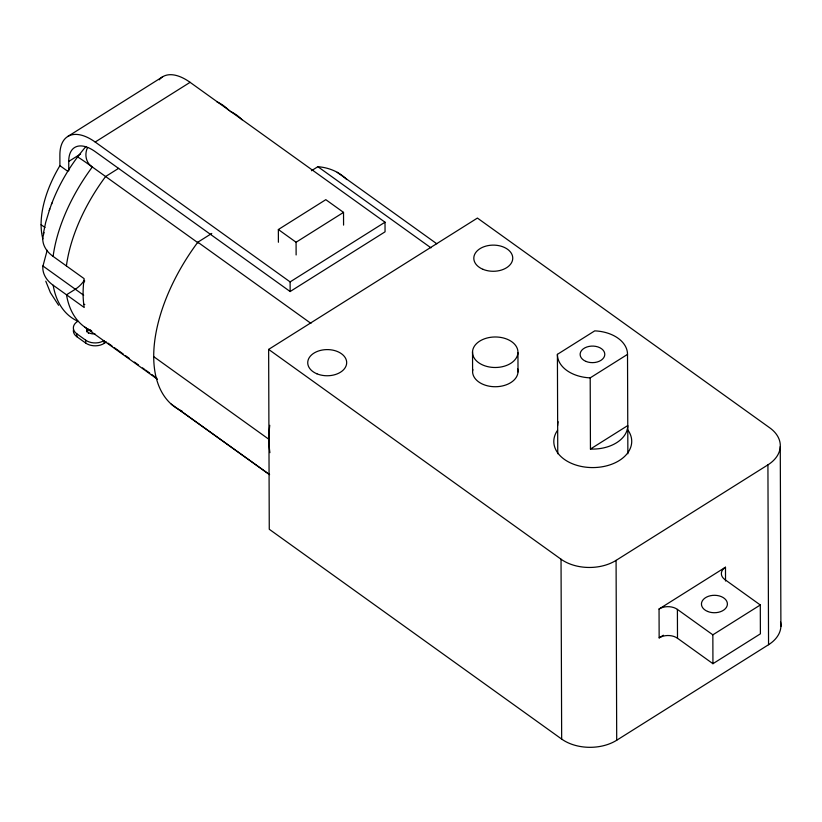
<?xml version="1.0" encoding="UTF-8"?>
<svg xmlns="http://www.w3.org/2000/svg" width="822" height="822" viewBox="0 0 822 822"><rect width="100%" height="100%" fill="white"/><g stroke="black" fill="none" stroke-linecap="round" stroke-linejoin="round"><path stroke-width="1.23" d="M47.183 250.278L42.847 266.462A38.511 25.872 -0.2 0 0 53.183 285.265A130.4 70.764 -54.3 0 0 77.956 321.289M53.204 285.255L84.224 307.51L83.752 304.294A130.4 70.764 -54.3 0 1 83.114 295.088L83.104 292.406A130.4 70.764 -54.3 0 1 83.669 282.439L84.121 278.648L53.111 256.402A38.511 25.872 -0.2 0 1 42.785 237.609L44.049 232.482M43.289 233.89L45.693 222.361L49.793 208.932M51.426 204.442C59.318 183.244 71.298 163.67 85.961 146.491M49.238 210.473L51.909 203.075M87.564 147.559C84.286 154.156 85.837 162.941 92.321 166.979L198.174 242.932M67.723 136.514L162.622 76.806M42.867 238.832A90.882 49.32 -54.3 0 1 59.914 165.664L59.883 155.07A51.93 26.191 57.8 0 1 95.188 142.031L190.088 82.334L385.015 222.207L385.056 231.825L290.145 291.522L95.218 151.649A38.953 19.646 57.8 0 0 68.74 161.431L68.771 170.699M68.74 161.431L80.597 153.971M118.635 168.325L105.617 176.514A130.4 70.764 -54.3 0 0 66.397 265.938M182.402 411.349A142.823 77.504 -54.3 0 1 197.835 242.202L211.768 233.438M311.446 170.74L317.878 166.691A142.823 77.504 -54.3 0 1 346.802 179.566M278.401 242.254L278.36 229.523L325.81 199.674L343.524 212.384L343.575 225.115M73.477 329.571A12.988 8.723 -0.2 0 0 76.847 336.712L85.704 343.072A12.988 8.723 -0.2 0 0 104.055 343.462L106.428 341.973M296.125 254.964L296.074 242.243L343.524 212.384M290.145 291.522L290.115 281.905L385.015 222.207M268.64 349.401L477.418 218.066L769.813 427.872A38.953 26.16 -0.2 0 1 767.923 464.862L768.549 644.715L616.706 740.242A38.953 26.16 -0.2 0 1 561.662 739.07L269.267 529.265L268.64 349.401L561.036 559.217A38.953 26.16 -0.2 0 0 616.079 560.378L767.923 464.862M557.758 453.734L557.408 354.344L594.738 330.865A35.058 23.55 -0.2 0 1 627.515 354.385L627.864 453.775M590.443 449.038L627.772 425.56A35.058 23.55 -0.2 0 1 590.443 449.038L590.196 377.863L627.515 354.385M725.487 567.221A12.988 8.723 -0.2 0 0 724.85 579.551L760.299 604.982L760.391 633.844L712.941 663.693L677.503 638.262A12.988 8.723 -0.2 0 0 659.152 637.872L659.049 609.02L725.487 567.221L725.528 581.031M659.152 637.872L663.375 635.221M712.941 663.693L712.849 634.831L760.299 604.982M337.205 172.312L436.821 243.795M317.878 166.691L430.985 247.854M278.36 229.523L296.074 242.243M95.188 142.031L290.115 281.905M197.835 242.202L310.942 323.375M59.914 165.664L67.794 171.315M659.049 609.02A12.988 8.723 -0.2 0 1 677.4 609.4L712.849 634.831M41.1 224.725L44.974 227.499M42.888 265.958L83.669 295.221M153.765 356.686L268.948 439.338M108.042 343.134L112.1 346.052M114.135 347.511L123.269 354.066M125.304 355.515L129.362 358.433M134.438 362.081L138.497 364.989M142.555 367.907L144.59 369.366M145.607 370.085L149.666 373.003M151.7 374.462L156.776 378.099M84.861 327.156L157.454 379.25M77.463 321.505A12.988 8.723 -0.2 0 0 76.836 333.824L85.694 340.185A12.988 8.723 -0.2 0 0 104.045 340.575L104.055 343.462M179.114 409.716L269.616 474.654M171.253 404.116L268.958 474.222M58.598 305.281L50.419 292.663L45.785 281.196M780.273 446.603L780.9 626.467M677.4 609.4L677.503 638.262M616.079 560.378L616.706 740.242M561.036 559.217L561.662 739.07M517.942 352.72A22.718 15.258 -0.2 0 1 483.202 365.204A22.718 15.258 -0.2 0 1 484.559 338.787A22.718 15.258 -0.2 0 1 517.942 352.72L518.014 371.955M472.527 351.754L472.599 370.989M88.386 332.53L88.386 333.434M85.694 340.185L85.704 343.072M76.836 333.824L76.847 336.712M590.196 377.863A35.058 23.55 -0.2 0 1 557.408 354.344M557.655 425.519A35.058 23.55 -0.2 0 1 558.128 421.748M84.296 280.364A19.471 10.573 -54.3 0 1 75.336 289.231L66.5 294.79A130.4 70.764 -54.3 0 0 91.242 330.824M216.854 101.794A130.4 70.764 -54.3 0 1 228.773 110.22M53.111 256.402A130.4 70.764 -54.3 0 1 92.321 166.979A38.953 1.028 36.6 0 0 77.607 157.228M230.15 111.33A130.4 70.764 -54.3 0 1 242.058 119.765M94.879 333.742A6.494 4.357 -0.2 0 1 86.824 328.523M86.711 331.841A6.494 4.357 -0.2 0 1 88.704 329.252M84.81 304.469A19.471 10.573 -54.3 0 1 83.752 304.294M83.669 282.439A19.471 10.573 -54.3 0 1 84.728 280.939M159.242 79.806A51.93 26.191 57.8 0 1 190.088 82.334M91.848 331.276A51.93 26.191 57.8 0 1 90.215 329.858M269.904 452.655A142.823 77.504 -54.3 0 1 269.76 425.303M780.551 621.977A38.953 26.16 -0.2 0 1 768.549 644.715M627.453 429.444A38.953 26.16 -0.2 0 1 593.34 467.574A38.953 26.16 -0.2 0 1 557.573 430.266M517.685 368.821A22.718 15.258 -0.2 0 1 495.697 386.73A22.718 15.258 -0.2 0 1 472.794 369.417M585.932 361.403A12.33 8.282 -0.2 0 0 604.787 354.621A12.33 8.282 -0.2 0 0 586.672 347.059A12.33 8.282 -0.2 0 0 585.932 361.403M482.976 269.318A19.471 13.08 -0.2 0 0 512.743 258.611A19.471 13.08 -0.2 0 0 484.127 246.672A19.471 13.08 -0.2 0 0 482.976 269.318M316.891 373.794A19.471 13.08 -0.2 0 0 346.668 363.088A19.471 13.08 -0.2 0 0 318.052 351.148A19.471 13.08 -0.2 0 0 316.891 373.794M707.547 611.424A12.988 8.723 -0.2 0 0 727.398 604.293A12.988 8.723 -0.2 0 0 708.317 596.33A12.988 8.723 -0.2 0 0 707.547 611.424"/></g></svg>
